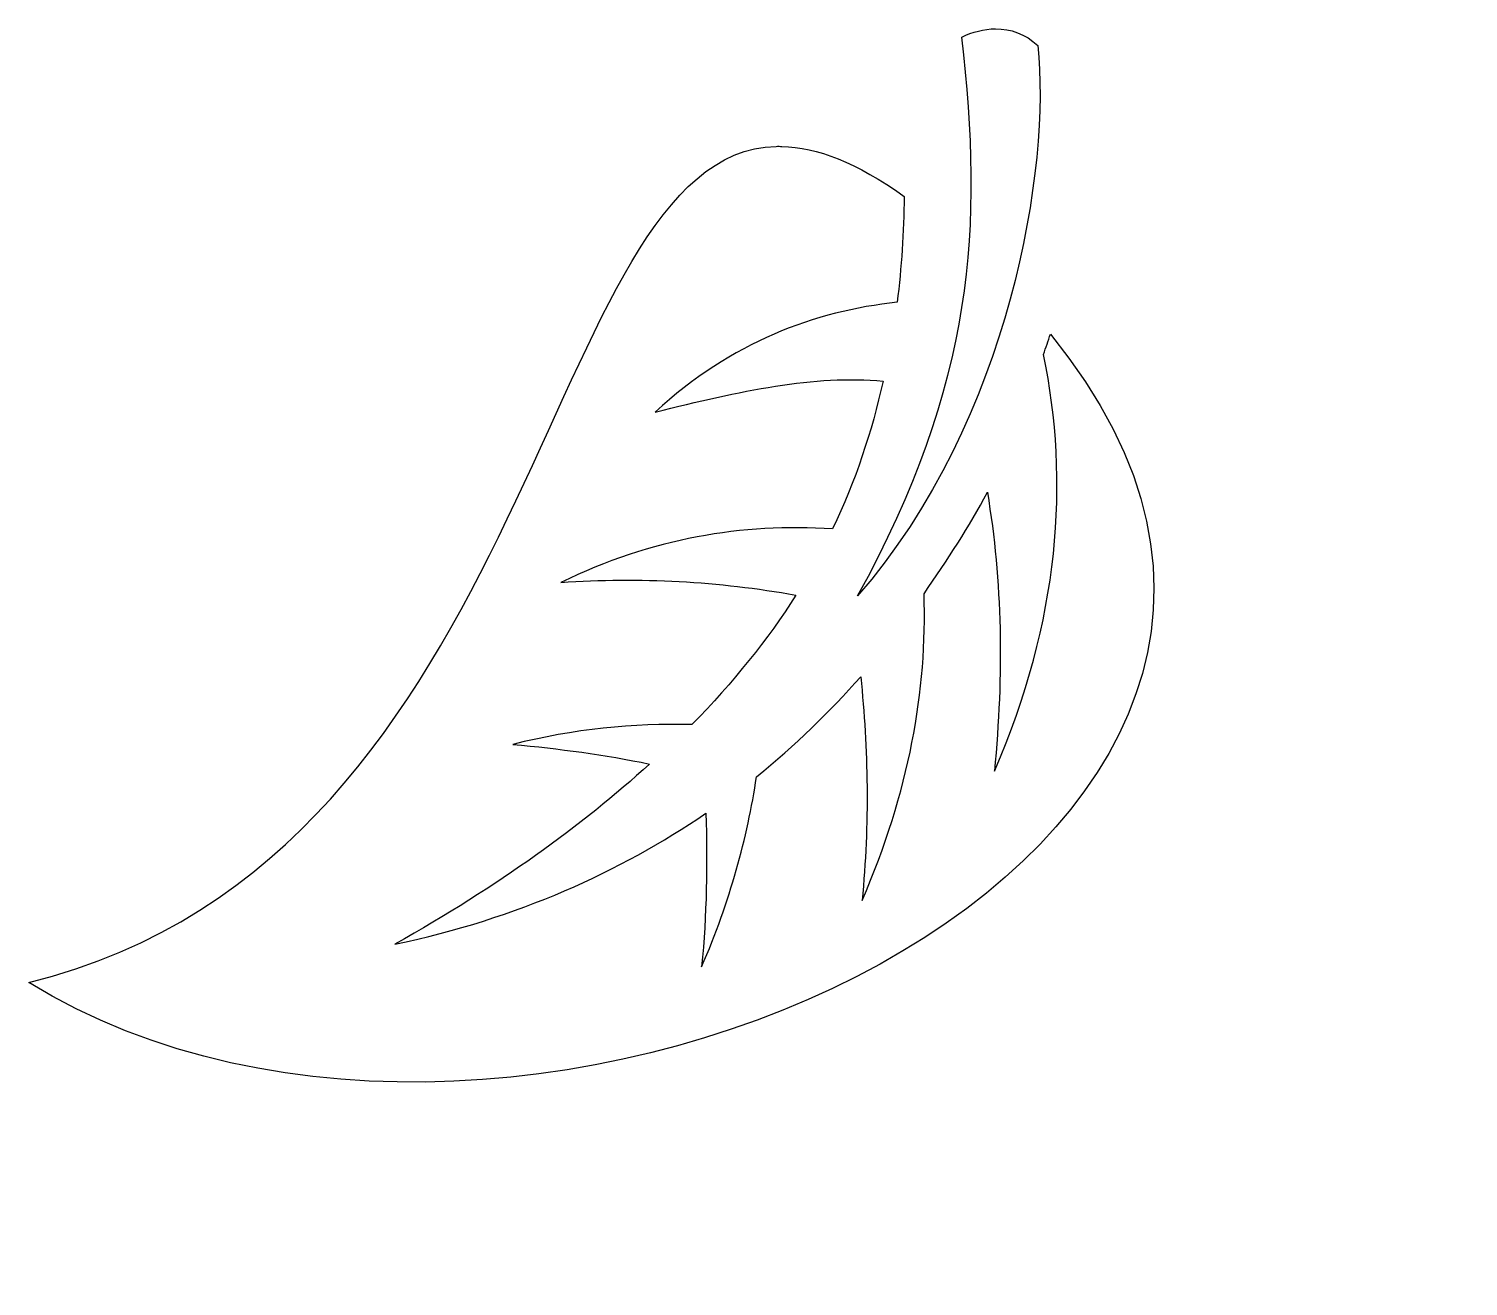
# Model space of a CAD drawing. Header units: centimetres. Extents: x -9.7 to 15.5, y -12.3 to 9.7.
import ezdxf

# ---------------------------------------------------------------- set-up
doc = ezdxf.new("R2010")
doc.units = ezdxf.units.CM
doc.header["$MEASUREMENT"] = 0
doc.layers.add('Layer 1', color=7, linetype='Continuous')

msp = doc.modelspace()

# ---------------------------------------------------------------- linework, layer by layer
at = {"layer": 'Layer 1'}
for points, knots in [([(7.22392, 9.69071), (7.02151, 9.6902), (6.81784, 9.63741), (6.63222, 9.54709), (6.63222, 9.54709), (7.01384, 6.22274), (6.8633, 3.51328), (4.80985, -0.2293), (4.80985, -0.2293), (7.50227, 2.87005), (8.18476, 7.30232), (7.96191, 9.3995), (7.96191, 9.3995), (7.74221, 9.60553), (7.48415, 9.69139), (7.22397, 9.69075), (7.22397, 9.69075), (7.22397, 9.69075), (7.22392, 9.69071), (7.22392, 9.69071)], [0, 0, 0, 0, 0.16666667, 0.16666667, 0.16666667, 0.16666667, 0.33333333, 0.33333333, 0.33333333, 0.33333333, 0.5, 0.5, 0.5, 0.5, 0.66666667, 0.66666667, 0.66666667, 0.66666667, 1, 1, 1, 1]), ([(3.38529, 7.63502), (-0.77795, 7.53314), (-0.64192, -4.76763), (-9.69332, -6.98934), (-9.69332, -6.98934), (-1.11589, -12.30272), (15.49293, -4.59825), (8.18185, 4.35123), (8.18185, 4.35123), (8.14293, 4.23358), (8.10329, 4.11568), (8.06336, 3.99672), (8.06336, 3.99672), (8.5189, 1.76949), (8.35052, -0.65091), (7.20145, -3.29303), (7.20145, -3.29303), (7.36827, -1.59602), (7.34124, 0.02803), (7.07895, 1.58395), (7.07895, 1.58395), (6.76944, 0.98179), (6.37462, 0.39768), (5.97078, -0.18972), (5.97078, -0.18972), (6.028, -1.87711), (5.71271, -3.65791), (4.88622, -5.55825), (4.88622, -5.55825), (5.01875, -4.20858), (4.99535, -2.90694), (4.86248, -1.6419), (4.86248, -1.6419), (4.32125, -2.25726), (3.71707, -2.84892), (3.04006, -3.39052), (3.04006, -3.39052), (2.87974, -4.46062), (2.5779, -5.56883), (2.07947, -6.71521), (2.07947, -6.71521), (2.16887, -5.80421), (2.1832, -4.90435), (2.15318, -4.03097), (2.15318, -4.03097), (0.65242, -5.05172), (-1.12968, -5.86797), (-3.2891, -6.32123), (-3.2891, -6.32123), (-1.47073, -5.30077), (-0.02041, -4.24796), (1.16755, -3.16917), (1.16755, -3.16917), (0.38609, -3.0064), (-0.41826, -2.90014), (-1.22156, -2.82525), (-1.22156, -2.82525), (-0.15952, -2.55694), (0.89021, -2.45173), (1.90688, -2.47998), (1.90688, -2.47998), (2.63327, -1.73711), (3.24023, -0.9904), (3.72925, -0.2148), (3.72925, -0.2148), (2.37427, 0.02893), (1.00292, 0.10045), (-0.38339, 0.00785), (-0.38339, 0.00785), (1.20828, 0.77817), (2.79405, 1.047), (4.3697, 0.94356), (4.3697, 0.94356), (4.77683, 1.78152), (5.05535, 2.64799), (5.25649, 3.52888), (5.25649, 3.52888), (4.0582, 3.64219), (2.75298, 3.3581), (1.26639, 2.98736), (1.26639, 2.98736), (2.60877, 4.21698), (4.05917, 4.75158), (5.50174, 4.90862), (5.50174, 4.90862), (5.57671, 5.51887), (5.61711, 6.12964), (5.62424, 6.76005), (5.62424, 6.76005), (4.79328, 7.35124), (4.09278, 7.62188), (3.48422, 7.63504), (3.48422, 7.63504), (3.45091, 7.6358), (3.41818, 7.63588), (3.38538, 7.63504), (3.38538, 7.63504), (3.38538, 7.63504), (3.38529, 7.63502), (3.38529, 7.63502)], [0, 0, 0, 0, 0.03846154, 0.03846154, 0.03846154, 0.03846154, 0.07692308, 0.07692308, 0.07692308, 0.07692308, 0.11538462, 0.11538462, 0.11538462, 0.11538462, 0.15384615, 0.15384615, 0.15384615, 0.15384615, 0.19230769, 0.19230769, 0.19230769, 0.19230769, 0.23076923, 0.23076923, 0.23076923, 0.23076923, 0.26923077, 0.26923077, 0.26923077, 0.26923077, 0.30769231, 0.30769231, 0.30769231, 0.30769231, 0.34615385, 0.34615385, 0.34615385, 0.34615385, 0.38461538, 0.38461538, 0.38461538, 0.38461538, 0.42307692, 0.42307692, 0.42307692, 0.42307692, 0.46153846, 0.46153846, 0.46153846, 0.46153846, 0.5, 0.5, 0.5, 0.5, 0.53846154, 0.53846154, 0.53846154, 0.53846154, 0.57692308, 0.57692308, 0.57692308, 0.57692308, 0.61538462, 0.61538462, 0.61538462, 0.61538462, 0.65384615, 0.65384615, 0.65384615, 0.65384615, 0.69230769, 0.69230769, 0.69230769, 0.69230769, 0.73076923, 0.73076923, 0.73076923, 0.73076923, 0.76923077, 0.76923077, 0.76923077, 0.76923077, 0.80769231, 0.80769231, 0.80769231, 0.80769231, 0.84615385, 0.84615385, 0.84615385, 0.84615385, 0.88461538, 0.88461538, 0.88461538, 0.88461538, 0.92307692, 0.92307692, 0.92307692, 0.92307692, 1, 1, 1, 1])]:
    msp.add_open_spline(points, degree=3, knots=knots, dxfattribs=at)

doc.saveas('drawing.dxf')
